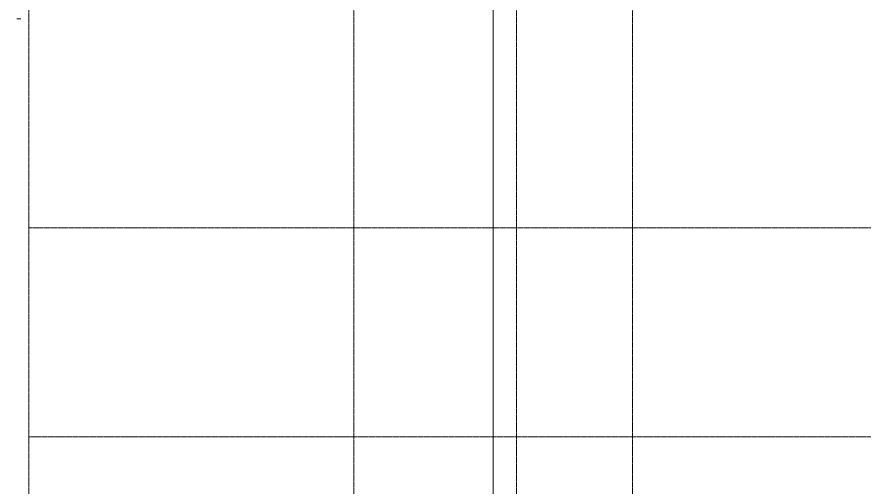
# Model space of a CAD drawing. Header units: millimetres. Extents: x -24360 to 609566, y -391049 to 148426.
# Drawn here: x 200697 to 211642, y -247891 to -241816 of the extents above; entities that cross this region are included whole.
import ezdxf

# ---------------------------------------------------------------- set-up
doc = ezdxf.new("R2010")
doc.units = ezdxf.units.MM
doc.linetypes.add('CENTER2', pattern=[28.575, 19.05, -3.175, 3.175, -3.175])
doc.layers.add('АР_Окна', color=4, linetype='Continuous', lineweight=5)
doc.layers.add('АР_Оси_РД_100', color=7, linetype='Continuous', lineweight=0, true_color=0x525252)

msp = doc.modelspace()

# ---------------------------------------------------------------- linework, layer by layer
at = {"layer": 'АР_Окна', "color": 18, "linetype": 'Continuous', "lineweight": 5, "true_color": 0x000000}
msp.add_line((200697.5, -241840.584), (200747.5, -241840.584), dxfattribs=at)
at = {"layer": 'АР_Оси_РД_100', "linetype": 'CENTER2'}
for p, q in [((200850, -254440.584), (200850, -235341.905)), ((205050, -261040.584), (205050, -235341.905)), ((200850, -254440.584), (200850, -238540.584)), ((205050, -261040.584), (205050, -238540.584)), ((200850, -244540.584), (232410, -244540.584)), ((232410, -247240.584), (200850, -247240.584))]:
    msp.add_line(p, q, dxfattribs=at)
for points in [[(206699.555, -235341.905), (206850, -235741.905), (206850, -261040.584)], [(207150, -261040.584), (207150, -235741.905), (207300, -235341.905)], [(208650, -261040.584), (208650, -235341.905)], [(206850, -238440.584), (206850, -261040.584)], [(207150, -261040.584), (207150, -238390.584)], [(208650, -261040.584), (208650, -238390.584)]]:
    msp.add_lwpolyline(points, dxfattribs=at)

doc.saveas('drawing.dxf')
